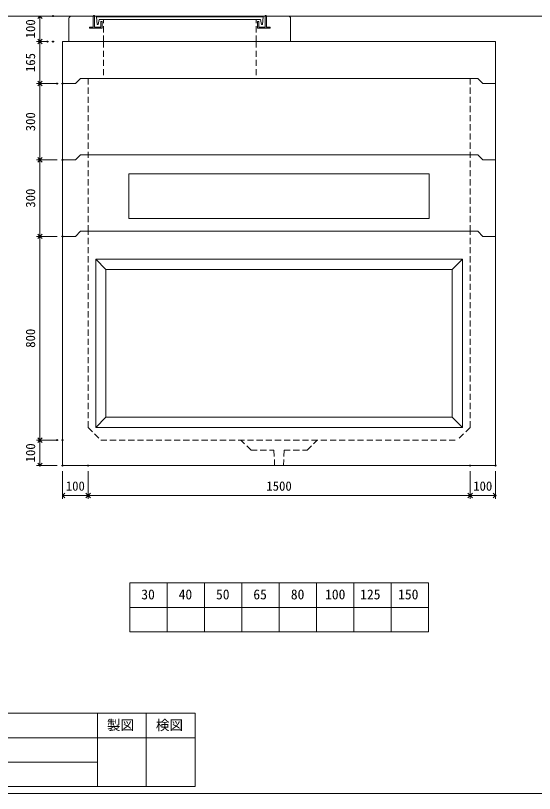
# Model space of a CAD drawing. Units: millimetres, scale not verified. Extents: x -6420 to 6420, y -3037 to 3037.
# Drawn here: x 285 to 2323, y -2663 to 391 of the extents above; entities that cross this region are included whole.
import ezdxf
from ezdxf.enums import TextEntityAlignment as Align

# ---------------------------------------------------------------- set-up
doc = ezdxf.new("R2010")
doc.units = ezdxf.units.MM
doc.header["$LTSCALE"] = 20
doc.header["$PDMODE"] = 32
doc.header["$PDSIZE"] = 4
doc.linetypes.add('DASHED1', pattern=[1.8, 1.2, -0.6])
doc.linetypes.add('USER2', pattern=[50.8, 31.75, -6.35, 6.35, -6.35])
doc.layers.add('0-1_Defpoints', color=7, linetype='Continuous')
for name, color, linetype, lineweight in [('0-2_waku', 7, 'Continuous', 18), ('0-3_gaikei', 7, 'Continuous', 18), ('0-4_kakure', 7, 'DASHED1', 5), ('0-5_sunpou', 7, 'Continuous', 5), ('0-8_uchigawa', 6, 'Continuous', 18), ('0-A_futa', 3, 'Continuous', 18), ('0-B_GL', 4, 'Continuous', 18), ('0-D_文字１', 7, 'Continuous', 18), ('1-2_uchigawa2', 6, 'USER2', 18)]:
    doc.layers.add(name, color=color, linetype=linetype, lineweight=lineweight)
doc.styles.add('ＭＳ ゴシック', font='')
doc.styles.get('ＭＳ ゴシック').set_extended_font_data('MS Gothic')

# ---------------------------------------------------------------- blocks, each defined once
blk = doc.blocks.new('_Open90')
at = {"layer": '0-5_sunpou'}
blk.add_line((0, 0), (-1, 0), dxfattribs=at)
blk.add_lwpolyline([(-0.5, 0.5), (0, 0), (-0.5, -0.5)], dxfattribs=at)
blk = doc.blocks.new('D80')
at = {"layer": '0-1_Defpoints'}
for p in [(3015.38, 2979.26), (2964.21, 2879.26), (3015.38, 2879.26)]:
    blk.add_point(p, dxfattribs=at)
at = {"layer": '0-5_sunpou'}
for p, q in [((2993.38, 2979.26), (2951.21, 2979.26)), ((2964.21, 2961.26), (2964.21, 2897.26)), ((2993.38, 2879.26), (2951.21, 2879.26))]:
    blk.add_line(p, q, dxfattribs=at)
at = {"layer": '0-5_sunpou', "xscale": 18, "yscale": 18}
for p, rotation in [((2964.21, 2979.26), 90), ((2964.21, 2879.26), 270)]:
    blk.add_blockref('_Open90', p, dxfattribs=dict(at, rotation=rotation))
at = {"layer": '0-5_sunpou', "style": 'ＭＳ ゴシック'}
blk.add_text('100', height=36.66, rotation=90, dxfattribs=at).set_placement((2956.21, 2891.76), align=Align.BOTTOM_LEFT)
blk = doc.blocks.new('D81')
at = {"layer": '0-1_Defpoints'}
for p in [(2993.38, 2879.26), (2964.21, 2714.26), (3031.24, 2714.26)]:
    blk.add_point(p, dxfattribs=at)
at = {"layer": '0-5_sunpou'}
for p, q in [((2971.38, 2879.26), (2951.21, 2879.26)), ((2964.21, 2861.26), (2964.21, 2732.26)), ((3009.24, 2714.26), (2951.21, 2714.26))]:
    blk.add_line(p, q, dxfattribs=at)
at = {"layer": '0-5_sunpou', "xscale": 18, "yscale": 18}
for p, rotation in [((2964.21, 2879.26), 90), ((2964.21, 2714.26), 270)]:
    blk.add_blockref('_Open90', p, dxfattribs=dict(at, rotation=rotation))
at = {"layer": '0-5_sunpou', "style": 'ＭＳ ゴシック'}
blk.add_text('165', height=36.66, rotation=90, dxfattribs=at).set_placement((2956.21, 2759.26), align=Align.BOTTOM_LEFT)
blk = doc.blocks.new('D82')
at = {"layer": '0-1_Defpoints'}
for p in [(3015.38, 2979.26), (2964.21, 2879.26), (3015.38, 2879.26)]:
    blk.add_point(p, dxfattribs=at)
at = {"layer": '0-5_sunpou'}
for p, q in [((2993.38, 2979.26), (2951.21, 2979.26)), ((2964.21, 2961.26), (2964.21, 2897.26)), ((2993.38, 2879.26), (2951.21, 2879.26))]:
    blk.add_line(p, q, dxfattribs=at)
at = {"layer": '0-5_sunpou', "xscale": 18, "yscale": 18}
for p, rotation in [((2964.21, 2979.26), 90), ((2964.21, 2879.26), 270)]:
    blk.add_blockref('_Open90', p, dxfattribs=dict(at, rotation=rotation))
at = {"layer": '0-5_sunpou', "style": 'ＭＳ ゴシック'}
blk.add_text('100', height=36.66, rotation=90, dxfattribs=at).set_placement((2956.21, 2891.76), align=Align.BOTTOM_LEFT)
blk = doc.blocks.new('D83')
at = {"layer": '0-1_Defpoints'}
for p in [(2993.38, 2879.26), (2964.21, 2714.26), (3031.24, 2714.26)]:
    blk.add_point(p, dxfattribs=at)
at = {"layer": '0-5_sunpou'}
for p, q in [((2971.38, 2879.26), (2951.21, 2879.26)), ((2964.21, 2861.26), (2964.21, 2732.26)), ((3009.24, 2714.26), (2951.21, 2714.26))]:
    blk.add_line(p, q, dxfattribs=at)
at = {"layer": '0-5_sunpou', "xscale": 18, "yscale": 18}
for p, rotation in [((2964.21, 2879.26), 90), ((2964.21, 2714.26), 270)]:
    blk.add_blockref('_Open90', p, dxfattribs=dict(at, rotation=rotation))
at = {"layer": '0-5_sunpou', "style": 'ＭＳ ゴシック'}
blk.add_text('165', height=36.66, rotation=90, dxfattribs=at).set_placement((2956.21, 2759.26), align=Align.BOTTOM_LEFT)
blk = doc.blocks.new('D74')
at = {"layer": '0-1_Defpoints'}
for p in [(3053.24, 2714.26), (2964.21, 2414.26), (3053.24, 2414.26)]:
    blk.add_point(p, dxfattribs=at)
at = {"layer": '0-5_sunpou'}
for p, q in [((3031.24, 2714.26), (2951.21, 2714.26)), ((2964.21, 2696.26), (2964.21, 2432.26)), ((3031.24, 2414.26), (2951.21, 2414.26))]:
    blk.add_line(p, q, dxfattribs=at)
at = {"layer": '0-5_sunpou', "xscale": 18, "yscale": 18}
for p, rotation in [((2964.21, 2714.26), 90), ((2964.21, 2414.26), 270)]:
    blk.add_blockref('_Open90', p, dxfattribs=dict(at, rotation=rotation))
at = {"layer": '0-5_sunpou', "style": 'ＭＳ ゴシック'}
blk.add_text('300', height=36.66, rotation=90, dxfattribs=at).set_placement((2956.21, 2526.76), align=Align.BOTTOM_LEFT)
blk = doc.blocks.new('D75')
at = {"layer": '0-1_Defpoints'}
for p in [(3053.24, 2414.26), (2964.21, 2114.26), (3053.24, 2114.26)]:
    blk.add_point(p, dxfattribs=at)
at = {"layer": '0-5_sunpou'}
for p, q in [((3031.24, 2414.26), (2951.21, 2414.26)), ((2964.21, 2396.26), (2964.21, 2132.26)), ((3031.24, 2114.26), (2951.21, 2114.26))]:
    blk.add_line(p, q, dxfattribs=at)
at = {"layer": '0-5_sunpou', "xscale": 18, "yscale": 18}
for p, rotation in [((2964.21, 2414.26), 90), ((2964.21, 2114.26), 270)]:
    blk.add_blockref('_Open90', p, dxfattribs=dict(at, rotation=rotation))
at = {"layer": '0-5_sunpou', "style": 'ＭＳ ゴシック'}
blk.add_text('300', height=36.66, rotation=90, dxfattribs=at).set_placement((2956.21, 2226.76), align=Align.BOTTOM_LEFT)
blk = doc.blocks.new('D49')
at = {"layer": '0-1_Defpoints'}
for p in [(3053.24, 2114.26), (2964.21, 1314.26), (3053.24, 1314.26)]:
    blk.add_point(p, dxfattribs=at)
at = {"layer": '0-5_sunpou'}
for p, q in [((3031.24, 2114.26), (2951.21, 2114.26)), ((2964.21, 2096.26), (2964.21, 1332.26)), ((3031.24, 1314.26), (2951.21, 1314.26))]:
    blk.add_line(p, q, dxfattribs=at)
at = {"layer": '0-5_sunpou', "xscale": 18, "yscale": 18}
for p, rotation in [((2964.21, 2114.26), 90), ((2964.21, 1314.26), 270)]:
    blk.add_blockref('_Open90', p, dxfattribs=dict(at, rotation=rotation))
at = {"layer": '0-5_sunpou', "style": 'ＭＳ ゴシック'}
blk.add_text('800', height=36.66, rotation=90, dxfattribs=at).set_placement((2956.21, 1676.76), align=Align.BOTTOM_LEFT)
blk = doc.blocks.new('D50')
at = {"layer": '0-1_Defpoints'}
for p in [(3031.24, 1314.26), (2964.21, 1214.26), (3053.24, 1214.26)]:
    blk.add_point(p, dxfattribs=at)
at = {"layer": '0-5_sunpou'}
for p, q in [((3009.24, 1314.26), (2951.21, 1314.26)), ((2964.21, 1296.26), (2964.21, 1232.26)), ((3031.24, 1214.26), (2951.21, 1214.26))]:
    blk.add_line(p, q, dxfattribs=at)
at = {"layer": '0-5_sunpou', "xscale": 18, "yscale": 18}
for p, rotation in [((2964.21, 1314.26), 90), ((2964.21, 1214.26), 270)]:
    blk.add_blockref('_Open90', p, dxfattribs=dict(at, rotation=rotation))
at = {"layer": '0-5_sunpou', "style": 'ＭＳ ゴシック'}
blk.add_text('100', height=36.66, rotation=90, dxfattribs=at).set_placement((2956.21, 1226.76), align=Align.BOTTOM_LEFT)
blk = doc.blocks.new('D51')
at = {"layer": '0-1_Defpoints'}
for p in [(3053.24, 1214.26), (3153.24, 1214.26), (3153.24, 1096.55)]:
    blk.add_point(p, dxfattribs=at)
at = {"layer": '0-5_sunpou'}
for p, q in [((3053.24, 1192.26), (3053.24, 1083.55)), ((3153.24, 1192.26), (3153.24, 1083.55)), ((3071.24, 1096.55), (3135.24, 1096.55))]:
    blk.add_line(p, q, dxfattribs=at)
at = {"layer": '0-5_sunpou', "xscale": 18, "yscale": 18, "rotation": 180}
blk.add_blockref('_Open90', (3053.24, 1096.55), dxfattribs=at)
at = {"layer": '0-5_sunpou', "xscale": 18, "yscale": 18}
blk.add_blockref('_Open90', (3153.24, 1096.55), dxfattribs=at)
at = {"layer": '0-5_sunpou', "style": 'ＭＳ ゴシック'}
blk.add_text('100', height=36.66, dxfattribs=at).set_placement((3065.74, 1104.55), align=Align.BOTTOM_LEFT)
blk = doc.blocks.new('D52')
at = {"layer": '0-1_Defpoints'}
for p in [(3153.24, 1214.26), (4653.24, 1214.26), (4653.24, 1096.55)]:
    blk.add_point(p, dxfattribs=at)
at = {"layer": '0-5_sunpou'}
for p, q in [((3153.24, 1192.26), (3153.24, 1083.55)), ((4653.24, 1192.26), (4653.24, 1083.55)), ((3171.24, 1096.55), (4635.24, 1096.55))]:
    blk.add_line(p, q, dxfattribs=at)
at = {"layer": '0-5_sunpou', "xscale": 18, "yscale": 18, "rotation": 180}
blk.add_blockref('_Open90', (3153.24, 1096.55), dxfattribs=at)
at = {"layer": '0-5_sunpou', "xscale": 18, "yscale": 18}
blk.add_blockref('_Open90', (4653.24, 1096.55), dxfattribs=at)
at = {"layer": '0-5_sunpou', "style": 'ＭＳ ゴシック'}
blk.add_text('1500', height=36.66, dxfattribs=at).set_placement((3853.24, 1104.55), align=Align.BOTTOM_LEFT)
blk = doc.blocks.new('D53')
at = {"layer": '0-1_Defpoints'}
for p in [(4653.24, 1214.26), (4753.24, 1214.26), (4753.24, 1096.55)]:
    blk.add_point(p, dxfattribs=at)
at = {"layer": '0-5_sunpou'}
for p, q in [((4653.24, 1192.26), (4653.24, 1083.55)), ((4753.24, 1192.26), (4753.24, 1083.55)), ((4671.24, 1096.55), (4735.24, 1096.55))]:
    blk.add_line(p, q, dxfattribs=at)
at = {"layer": '0-5_sunpou', "xscale": 18, "yscale": 18, "rotation": 180}
blk.add_blockref('_Open90', (4653.24, 1096.55), dxfattribs=at)
at = {"layer": '0-5_sunpou', "xscale": 18, "yscale": 18}
blk.add_blockref('_Open90', (4753.24, 1096.55), dxfattribs=at)
at = {"layer": '0-5_sunpou', "style": 'ＭＳ ゴシック'}
blk.add_text('100', height=36.66, dxfattribs=at).set_placement((4665.74, 1104.55), align=Align.BOTTOM_LEFT)

msp = doc.modelspace()

# ---------------------------------------------------------------- linework, layer by layer
at = {"layer": '0-2_waku'}
for p, q in [((733.33, -1836.78), (733.33, -2028.78)), ((733.33, -1836.78), (733.33, -2028.78)), ((733.33, -1836.78), (733.33, -2028.78)), ((733.33, -1836.78), (733.33, -2028.78)), ((733.33, -1836.78), (1906.67, -1836.78)), ((880, -1836.78), (880, -2028.78)), ((1026.67, -1836.78), (1026.67, -2028.78)), ((1026.67, -1836.78), (1026.67, -2028.78)), ((1173.33, -1836.78), (1173.33, -2028.78)), ((1320, -1836.78), (1320, -2028.78)), ((1466.67, -1836.78), (1466.67, -2028.78)), ((1613.33, -1836.78), (1613.33, -2028.78)), ((1760, -1836.78), (1760, -2028.78)), ((1906.67, -1836.78), (1906.67, -2028.78)), ((733.33, -1932.78), (1906.67, -1932.78)), ((733.33, -2028.78), (1906.67, -2028.78)), ((-1713.33, -2348.54), (990.67, -2348.54)), ((606.67, -2348.54), (606.67, -2636.54)), ((606.67, -2348.54), (606.67, -2636.54)), ((798.67, -2348.54), (798.67, -2636.54)), ((990.67, -2348.54), (990.67, -2636.54)), ((-1713.33, -2444.54), (990.67, -2444.54)), ((-1713.33, -2540.54), (606.67, -2540.54)), ((-1713.33, -2636.54), (990.67, -2636.54)), ((-1740, -2663.21), (6420, -2663.21))]:
    msp.add_line(p, q, dxfattribs=at)
at = {"layer": '0-3_gaikei'}
for p, q in [((495, 289.22), (495, 379.22)), ((505, 389.22), (590, 389.22)), ((1270, 389.22), (1355, 389.22)), ((1365, 289.22), (1365, 379.22)), ((470, 289.22), (470, -475.78)), ((470, 289.22), (2170, 289.22)), ((470, 289.22), (2170, 289.22)), ((470, 289.22), (2170, 289.22)), ((470, 289.22), (2170, 289.22)), ((495, 289.22), (1365, 289.22)), ((2170, -475.78), (2170, 289.22)), ((470, 124.22), (520, 124.22)), ((470, 124.22), (520, 124.22)), ((470, 124.22), (520, 124.22)), ((470, 124.22), (520, 124.22)), ((470, 124.22), (520, 124.22)), ((470, 124.22), (520, 124.22)), ((470, 124.22), (520, 124.22)), ((470, 124.22), (520, 124.22)), ((470, 124.22), (520, 124.22)), ((470, 124.22), (520, 124.22)), ((470, 124.22), (520, 124.22)), ((470, 124.22), (520, 124.22)), ((470, 124.22), (520, 124.22)), ((470, 124.22), (520, 124.22)), ((540, 144.22), (520, 124.22)), ((540, 144.22), (520, 124.22)), ((540, 144.22), (520, 124.22)), ((540, 144.22), (520, 124.22)), ((540, 144.22), (520, 124.22)), ((540, 144.22), (520, 124.22)), ((540, 144.22), (520, 124.22)), ((540, 144.22), (520, 124.22)), ((540, 144.22), (520, 124.22)), ((540, 144.22), (520, 124.22)), ((540, 144.22), (520, 124.22)), ((540, 144.22), (520, 124.22)), ((540, 144.22), (520, 124.22)), ((540, 144.22), (520, 124.22)), ((540, 144.22), (2100, 144.22)), ((540, 144.22), (2100, 144.22)), ((540, 144.22), (2100, 144.22)), ((540, 144.22), (2100, 144.22)), ((540, 144.22), (2100, 144.22)), ((540, 144.22), (2100, 144.22)), ((540, 144.22), (2100, 144.22)), ((540, 144.22), (2100, 144.22)), ((540, 144.22), (2100, 144.22)), ((540, 144.22), (2100, 144.22)), ((540, 144.22), (2100, 144.22)), ((540, 144.22), (2100, 144.22)), ((540, 144.22), (2100, 144.22)), ((540, 144.22), (2100, 144.22)), ((2100, 144.22), (2120, 124.22)), ((2100, 144.22), (2120, 124.22)), ((2100, 144.22), (2120, 124.22)), ((2100, 144.22), (2120, 124.22)), ((2100, 144.22), (2120, 124.22)), ((2100, 144.22), (2120, 124.22)), ((2100, 144.22), (2120, 124.22)), ((2100, 144.22), (2120, 124.22)), ((2100, 144.22), (2120, 124.22)), ((2100, 144.22), (2120, 124.22)), ((2100, 144.22), (2120, 124.22)), ((2100, 144.22), (2120, 124.22)), ((2100, 144.22), (2120, 124.22)), ((2100, 144.22), (2120, 124.22)), ((2120, 124.22), (2170, 124.22)), ((2120, 124.22), (2170, 124.22)), ((2120, 124.22), (2170, 124.22)), ((2120, 124.22), (2170, 124.22)), ((2120, 124.22), (2170, 124.22)), ((2120, 124.22), (2170, 124.22)), ((2120, 124.22), (2170, 124.22)), ((2120, 124.22), (2170, 124.22)), ((2120, 124.22), (2170, 124.22)), ((2120, 124.22), (2170, 124.22)), ((2120, 124.22), (2170, 124.22)), ((2120, 124.22), (2170, 124.22)), ((2120, 124.22), (2170, 124.22)), ((2120, 124.22), (2170, 124.22)), ((470, -175.78), (520, -175.78)), ((470, -175.78), (520, -175.78)), ((540, -155.78), (520, -175.78)), ((540, -155.78), (520, -175.78)), ((540, -155.78), (2100, -155.78)), ((540, -155.78), (2100, -155.78)), ((2100, -155.78), (2120, -175.78)), ((2100, -155.78), (2120, -175.78)), ((2120, -175.78), (2170, -175.78)), ((2120, -175.78), (2170, -175.78)), ((540, -455.78), (520, -475.78)), ((540, -455.78), (520, -475.78)), ((540, -455.78), (520, -475.78)), ((540, -455.78), (520, -475.78)), ((540, -455.78), (520, -475.78)), ((540, -455.78), (520, -475.78)), ((540, -455.78), (520, -475.78)), ((540, -455.78), (520, -475.78)), ((540, -455.78), (520, -475.78)), ((540, -455.78), (520, -475.78)), ((540, -455.78), (520, -475.78)), ((540, -455.78), (520, -475.78)), ((540, -455.78), (520, -475.78)), ((540, -455.78), (520, -475.78)), ((540, -455.78), (520, -475.78)), ((540, -455.78), (520, -475.78)), ((540, -455.78), (520, -475.78)), ((540, -455.78), (520, -475.78)), ((540, -455.78), (520, -475.78)), ((540, -455.78), (520, -475.78)), ((540, -455.78), (2100, -455.78)), ((540, -455.78), (2100, -455.78)), ((540, -455.78), (2100, -455.78)), ((540, -455.78), (2100, -455.78)), ((540, -455.78), (2100, -455.78)), ((540, -455.78), (2100, -455.78)), ((540, -455.78), (2100, -455.78)), ((540, -455.78), (2100, -455.78)), ((540, -455.78), (2100, -455.78)), ((540, -455.78), (2100, -455.78)), ((540, -455.78), (2100, -455.78)), ((540, -455.78), (2100, -455.78)), ((540, -455.78), (2100, -455.78)), ((540, -455.78), (2100, -455.78)), ((540, -455.78), (2100, -455.78)), ((540, -455.78), (2100, -455.78)), ((540, -455.78), (2100, -455.78)), ((540, -455.78), (2100, -455.78)), ((540, -455.78), (2100, -455.78)), ((540, -455.78), (2100, -455.78)), ((2100, -455.78), (2120, -475.78)), ((2100, -455.78), (2120, -475.78)), ((2100, -455.78), (2120, -475.78)), ((2100, -455.78), (2120, -475.78)), ((2100, -455.78), (2120, -475.78)), ((2100, -455.78), (2120, -475.78)), ((2100, -455.78), (2120, -475.78)), ((2100, -455.78), (2120, -475.78)), ((2100, -455.78), (2120, -475.78)), ((2100, -455.78), (2120, -475.78)), ((2100, -455.78), (2120, -475.78)), ((2100, -455.78), (2120, -475.78)), ((2100, -455.78), (2120, -475.78)), ((2100, -455.78), (2120, -475.78)), ((2100, -455.78), (2120, -475.78)), ((2100, -455.78), (2120, -475.78)), ((2100, -455.78), (2120, -475.78)), ((2100, -455.78), (2120, -475.78)), ((2100, -455.78), (2120, -475.78)), ((2100, -455.78), (2120, -475.78)), ((470, -475.78), (520, -475.78)), ((470, -475.78), (520, -475.78)), ((470, -475.78), (520, -475.78)), ((470, -475.78), (520, -475.78)), ((470, -475.78), (520, -475.78)), ((470, -475.78), (520, -475.78)), ((470, -475.78), (520, -475.78)), ((470, -475.78), (470, -1375.78)), ((470, -475.78), (520, -475.78)), ((470, -475.78), (520, -475.78)), ((470, -475.78), (520, -475.78)), ((470, -475.78), (520, -475.78)), ((470, -475.78), (520, -475.78)), ((470, -475.78), (520, -475.78)), ((470, -475.78), (520, -475.78)), ((470, -475.78), (520, -475.78)), ((470, -475.78), (520, -475.78)), ((470, -475.78), (520, -475.78)), ((470, -475.78), (520, -475.78)), ((470, -475.78), (520, -475.78)), ((470, -475.78), (520, -475.78)), ((2120, -475.78), (2170, -475.78)), ((2120, -475.78), (2170, -475.78)), ((2120, -475.78), (2170, -475.78)), ((2120, -475.78), (2170, -475.78)), ((2120, -475.78), (2170, -475.78)), ((2120, -475.78), (2170, -475.78)), ((2120, -475.78), (2170, -475.78)), ((2120, -475.78), (2170, -475.78)), ((2120, -475.78), (2170, -475.78)), ((2120, -475.78), (2170, -475.78)), ((2120, -475.78), (2170, -475.78)), ((2120, -475.78), (2170, -475.78)), ((2120, -475.78), (2170, -475.78)), ((2120, -475.78), (2170, -475.78)), ((2120, -475.78), (2170, -475.78)), ((2120, -475.78), (2170, -475.78)), ((2120, -475.78), (2170, -475.78)), ((2120, -475.78), (2170, -475.78)), ((2120, -475.78), (2170, -475.78)), ((2120, -475.78), (2170, -475.78)), ((2170, -1375.78), (2170, -475.78)), ((470, -1375.78), (2170, -1375.78))]:
    msp.add_line(p, q, dxfattribs=at)
for centre, radius, start, end in [((504.42, 379.8), 9.44, 86.47383, 183.52617), ((1355.33, 379.55), 9.68, 358.04251, 91.95749)]:
    msp.add_arc(centre, radius, start, end, dxfattribs=at)
at = {"layer": '0-4_kakure'}
for p, q in [((630, 289.22), (630, 375.72)), ((1230, 289.22), (1230, 375.72)), ((630, 289.22), (630, 144.22)), ((1230, 289.22), (1230, 144.22)), ((570, -455.78), (570, 144.22)), ((2070, -455.78), (2070, 144.22)), ((570, -1225.78), (570, -455.78)), ((2070, -1225.78), (2070, -455.78)), ((570, -1225.78), (620, -1275.78)), ((2070, -1225.78), (2020, -1275.78)), ((620, -1275.78), (2020, -1275.78)), ((1210, -1315.78), (1170, -1275.78)), ((1210, -1315.78), (1300, -1315.78)), ((1300, -1315.78), (1302.5, -1375.78)), ((1340, -1315.78), (1337.5, -1375.78))]:
    msp.add_line(p, q, dxfattribs=at)
msp.add_lwpolyline([(1340, -1315.78), (1430, -1315.78), (1470, -1275.78)], dxfattribs=at)
at = {"layer": '0-8_uchigawa'}
for p, q in [((600, -565.78), (1320, -565.78)), ((600, -565.78), (600, -1225.78)), ((640, -605.78), (600, -565.78)), ((2040, -565.78), (1320, -565.78)), ((2000, -605.78), (2040, -565.78)), ((2040, -565.78), (2040, -1225.78)), ((2040, -565.78), (2040, -1225.78)), ((640, -605.78), (640, -1185.78)), ((640, -605.78), (1320, -605.78)), ((640, -605.78), (1320, -605.78)), ((2000, -605.78), (1320, -605.78)), ((2000, -605.78), (2000, -1185.78)), ((640, -1185.78), (600, -1225.78)), ((640, -1185.78), (1320, -1185.78)), ((600, -1225.78), (1320, -1225.78)), ((1320.69, -1226.47), (2040, -1225.78))]:
    msp.add_line(p, q, dxfattribs=at)
msp.add_lwpolyline([(1320, -1185.78), (2000, -1185.78), (2040, -1225.78)], dxfattribs=at)
at = {"layer": '0-A_futa'}
for p, q in [((590, 389.22), (590, 346.22)), ((592, 391.22), (595, 391.22)), ((595, 391.22), (595, 346.22)), ((602.81, 386.72), (1257.14, 386.72)), ((602.81, 386.72), (605.3, 356.72)), ((613.33, 375.72), (609.01, 356.72)), ((613.33, 375.72), (1246.67, 375.72)), ((622, 368.22), (623, 368.22)), ((1238, 368.22), (1237, 368.22)), ((1246.67, 375.72), (1250.99, 356.72)), ((1257.14, 386.72), (1254.89, 356.72)), ((1265, 391.22), (1268, 391.22)), ((1265, 391.22), (1265, 346.22)), ((1270, 389.22), (1270, 346.22)), ((575, 344.22), (575, 343.22)), ((577, 346.22), (590, 346.22)), ((625, 341.22), (577, 341.22)), ((595, 346.22), (620, 346.22)), ((605.3, 356.72), (609.01, 356.72)), ((620, 366.22), (620, 346.22)), ((625, 366.22), (625, 341.22)), ((1235, 366.22), (1235, 341.22)), ((1235, 341.22), (1283, 341.22)), ((1240, 366.22), (1240, 346.22)), ((1265, 346.22), (1240, 346.22)), ((1254.89, 356.72), (1250.99, 356.72)), ((1283, 346.22), (1270, 346.22)), ((1285, 344.22), (1285, 343.22))]:
    msp.add_line(p, q, dxfattribs=at)
for centre, start, end in [((592, 389.22), 90, 180), ((622, 366.22), 90, 180), ((623, 366.22), 0, 90), ((1237, 366.22), 90, 180), ((1238, 366.22), 0, 90), ((1268, 389.22), 0, 90), ((577, 344.22), 90, 180), ((577, 343.22), 180, 270), ((1283, 344.22), 0, 90), ((1283, 343.22), 270, 0)]:
    msp.add_arc(centre, 2, start, end, dxfattribs=at)
at = {"layer": '0-B_GL'}
msp.add_line((-1740, 389.22), (6420, 389.22), dxfattribs=at)
at = {"layer": '1-2_uchigawa2'}
for p, q in [((730, -230.78), (1320, -230.78)), ((730, -230.78), (730, -405.78)), ((1910, -230.78), (1320, -230.78)), ((1910, -230.78), (1910, -405.78)), ((730, -405.78), (1320.53, -405.78)), ((1910, -405.78), (1319.47, -405.78))]:
    msp.add_line(p, q, dxfattribs=at)

# ---------------------------------------------------------------- block references
at = {"layer": '0-5_sunpou'}
for name in ['D80', 'D82', 'D81', 'D83', 'D74', 'D75', 'D49', 'D50', 'D51', 'D52', 'D53']:
    msp.add_blockref(name, (-2583.24, -2590.04), dxfattribs=at)

# ---------------------------------------------------------------- texts
at = {"layer": '0-D_文字１', "style": 'ＭＳ ゴシック'}
for s, p in [('30', (778.92, -1912.95)), ('40', (925.59, -1912.95)), ('50', (1072.26, -1912.95)), ('65', (1218.92, -1912.95)), ('80', (1366.14, -1912.95)), ('100', (1500.63, -1912.95)), ('125', (1638.48, -1912.95)), ('150', (1787.5, -1912.95)), ('製図', (644.08, -2426.21)), ('検図', (836.08, -2426.21))]:
    msp.add_text(s, height=39.1, dxfattribs=at).set_placement(p, align=Align.BOTTOM_LEFT)

doc.saveas('drawing.dxf')
